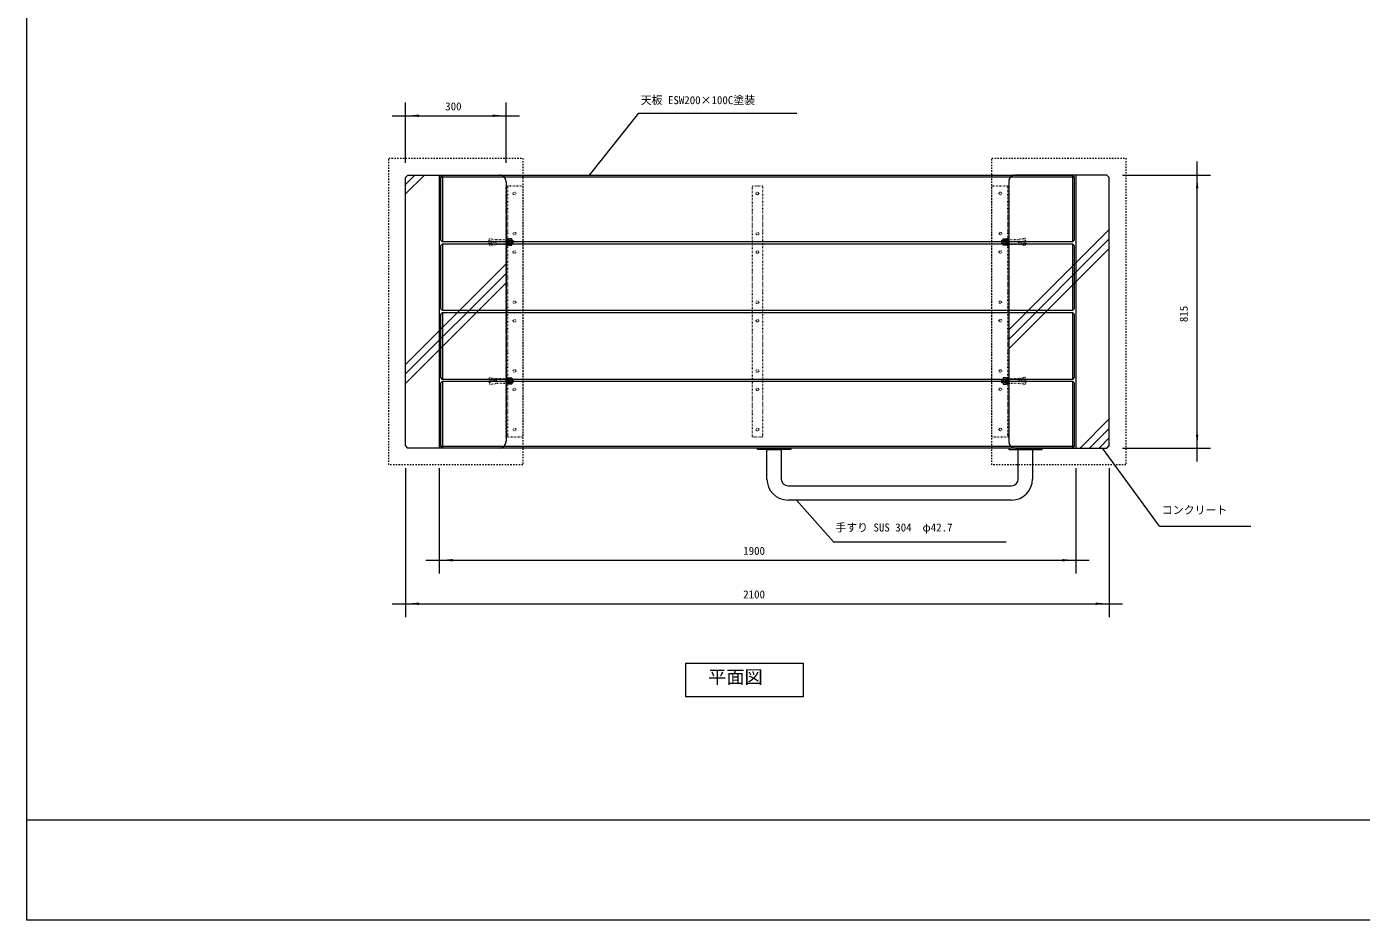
# Model space of a CAD drawing. Units: millimetres, scale not verified. Extents: x -3900 to 3900, y -2750 to 2750.
# Drawn here: x -3900 to 83, y -2750 to -82 of the extents above; entities that cross this region are included whole.
import ezdxf
from ezdxf.enums import TextEntityAlignment as Align

# ---------------------------------------------------------------- set-up
doc = ezdxf.new("R2010")
doc.units = ezdxf.units.MM
doc.header["$LTSCALE"] = 20
doc.linetypes.add('USER1', pattern=[0.416641, 0.208282, -0.208359])
doc.linetypes.add('USER5', pattern=[0.208282, 0.069427, -0.138855])
doc.layers.add('0-0_0', color=30, linetype='Continuous', lineweight=18)
doc.layers.add('0-1_____', color=2, linetype='Continuous', lineweight=18)
doc.styles.add('ＭＳ ゴシック', font='')
doc.styles.get('ＭＳ ゴシック').set_extended_font_data('MS Gothic')

# ---------------------------------------------------------------- blocks, each defined once
blk = doc.blocks.new('X3')
at = {"layer": '0-0_0'}
for p, q in [((-977.5, -977.5), (-677.5, -677.5)), ((-977.5, -1005.78), (-677.5, -705.78)), ((-977.5, -1034.07), (-677.5, -734.07)), ((-764.31, -1330), (-677.5, -1243.19)), ((-736.03, -1330), (-677.5, -1271.47)), ((-707.75, -1330), (-677.5, -1299.75))]:
    blk.add_line(p, q, dxfattribs=at)
blk = doc.blocks.new('X4')
at = {"layer": '0-0_0'}
for p, q in [((-2777.5, -571.33), (-2721.17, -515)), ((-2777.5, -543.04), (-2749.46, -515)), ((-2777.5, -1080.44), (-2477.5, -780.44)), ((-2777.5, -1108.73), (-2477.5, -808.73)), ((-2777.5, -1137.01), (-2477.5, -837.01))]:
    blk.add_line(p, q, dxfattribs=at)

msp = doc.modelspace()

# ---------------------------------------------------------------- linework, layer by layer
at = {"layer": '0-1_____'}
for p, q in [((-2769.06, -488.2), (-2769.06, -308.2)), ((-2469.06, -488.2), (-2469.06, -308.2)), ((-2809.06, -348.2), (-2769.06, -348.2)), ((-2769.06, -348.2), (-2469.06, -348.2)), ((-2469.06, -348.2), (-2429.06, -348.2)), ((-2074.36, -340), (-2221.56, -525)), ((-2074.36, -340), (-1601.56, -340)), ((-406.56, -525), (-406.56, -485)), ((-629.06, -525), (-366.56, -525)), ((-406.56, -1340), (-406.56, -525)), ((-519.16, -1572.88), (-689.06, -1340)), ((-629.06, -1340), (-366.56, -1340)), ((-406.56, -1380), (-406.56, -1340)), ((-2769.06, -1400.42), (-2769.06, -1845)), ((-2669.06, -1400.42), (-2669.06, -1715)), ((-769.06, -1400.42), (-769.06, -1715)), ((-669.06, -1400.42), (-669.06, -1845)), ((-1492.34, -1620.03), (-1602.05, -1495.35)), ((-519.16, -1572.88), (-246.56, -1572.88)), ((-1493.33, -1620.03), (-976.56, -1620.03)), ((-2709.06, -1675), (-2669.06, -1675)), ((-2669.06, -1675), (-769.06, -1675)), ((-769.06, -1675), (-729.06, -1675)), ((-2809.06, -1805), (-2769.06, -1805)), ((-2769.06, -1805), (-669.06, -1805)), ((-669.06, -1805), (-629.06, -1805))]:
    msp.add_line(p, q, dxfattribs=at)
at = {"layer": '0-1_____', "color": 30}
for p, q in [((-2669.06, -525), (-2669.06, -1340)), ((-2664.06, -530), (-774.06, -530)), ((-2659.06, -525), (-2659.06, -725)), ((-779.06, -525), (-779.06, -725)), ((-769.06, -525), (-769.06, -1340)), ((-2659.06, -730), (-2659.06, -930)), ((-779.06, -730), (-779.06, -930)), ((-2659.06, -935), (-2659.06, -1135)), ((-779.06, -935), (-779.06, -1135)), ((-2659.06, -1140), (-2659.06, -1340)), ((-779.06, -1140), (-779.06, -1340)), ((-2664.06, -1335), (-774.06, -1335)), ((-1627.71, -1452.65), (-960.41, -1452.65)), ((-960.41, -1495.35), (-1627.71, -1495.35)), ((-3900, -2450), (3900, -2450))]:
    msp.add_line(p, q, dxfattribs=at)
at = {"layer": '0-1_____', "color": 30, "linetype": 'USER5'}
for p, q in [((-2465.06, -557.5), (-2465.06, -1307.5)), ((-973.06, -557.5), (-973.06, -1307.5)), ((-2520.1, -728.75), (-2520.1, -721.25)), ((-918.02, -728.75), (-918.02, -721.25)), ((-2520.1, -1136.25), (-2520.1, -1143.75)), ((-918.02, -1136.25), (-918.02, -1143.75))]:
    msp.add_line(p, q, dxfattribs=at)
at = {"layer": '0-1_____', "color": 3, "linetype": 'USER5'}
for p, q in [((-2468.95, -730), (-2468.95, -720)), ((-2467.25, -730), (-2467.25, -720)), ((-2465.55, -730), (-2465.55, -720)), ((-2463.85, -730), (-2463.85, -720)), ((-974.27, -730), (-974.27, -720)), ((-972.57, -730), (-972.57, -720)), ((-970.87, -730), (-970.87, -720)), ((-969.17, -730), (-969.17, -720)), ((-2468.95, -1135), (-2468.95, -1145)), ((-2467.25, -1135), (-2467.25, -1145)), ((-2465.55, -1135), (-2465.55, -1145)), ((-2463.85, -1135), (-2463.85, -1145)), ((-974.27, -1135), (-974.27, -1145)), ((-972.57, -1135), (-972.57, -1145)), ((-970.87, -1135), (-970.87, -1145)), ((-969.17, -1135), (-969.17, -1145))]:
    msp.add_line(p, q, dxfattribs=at)
at = {"layer": '0-1_____', "color": 3}
for p, q in [((-2462.25, -723.79), (-2463.68, -725.17)), ((-2463.68, -725.69), (-2462.25, -724.31)), ((-2462.15, -730), (-2462.15, -720)), ((-2461.4, -720.38), (-2453.1, -720.38)), ((-2453.1, -729.62), (-2461.4, -729.62)), ((-2460.45, -730), (-2460.45, -720)), ((-2458.75, -730), (-2458.75, -720)), ((-976.73, -720.38), (-985.02, -720.38)), ((-985.02, -729.62), (-976.73, -729.62)), ((-979.37, -730), (-979.37, -720)), ((-977.67, -730), (-977.67, -720)), ((-975.97, -730), (-975.97, -720)), ((-975.88, -723.79), (-974.44, -725.17)), ((-974.44, -725.69), (-975.88, -724.31)), ((-2463.68, -1139.31), (-2462.25, -1140.69)), ((-2462.25, -1141.21), (-2463.68, -1139.83)), ((-2462.15, -1135), (-2462.15, -1145)), ((-2453.1, -1135.38), (-2461.4, -1135.38)), ((-2461.4, -1144.62), (-2453.1, -1144.62)), ((-2460.45, -1135), (-2460.45, -1145)), ((-2458.75, -1135), (-2458.75, -1145)), ((-985.02, -1135.38), (-976.73, -1135.38)), ((-976.73, -1144.62), (-985.02, -1144.62)), ((-979.37, -1135), (-979.37, -1145)), ((-977.67, -1135), (-977.67, -1145)), ((-975.97, -1135), (-975.97, -1145)), ((-974.44, -1139.31), (-975.88, -1140.69)), ((-975.88, -1141.21), (-974.44, -1139.83))]:
    msp.add_line(p, q, dxfattribs=at)
at = {"layer": '0-1_____', "color": 30}
for points in [[(-3900, 2750), (3900, 2750), (3900, -2750), (-3900, -2750)], [(-2664.06, -530), (-2659.06, -525), (-779.06, -525), (-774.06, -530), (-774.06, -720), (-779.06, -725), (-2659.06, -725), (-2664.06, -720)], [(-2664.06, -735), (-2659.06, -730), (-779.06, -730), (-774.06, -735), (-774.06, -925), (-779.06, -930), (-2659.06, -930), (-2664.06, -925)], [(-2664.06, -940), (-2659.06, -935), (-779.06, -935), (-774.06, -940), (-774.06, -1130), (-779.06, -1135), (-2659.06, -1135), (-2664.06, -1130)], [(-2664.06, -1145), (-2659.06, -1140), (-779.06, -1140), (-774.06, -1145), (-774.06, -1335), (-779.06, -1340), (-2659.06, -1340), (-2664.06, -1335)], [(-1719.06, -1340), (-1619.06, -1340), (-1619.06, -1344), (-1719.06, -1344)], [(-869.06, -1344), (-869.06, -1340), (-969.06, -1340), (-969.06, -1344)], [(-1932.36, -1982.47), (-1582.36, -1982.47), (-1582.36, -2082.47), (-1932.36, -2082.47)]]:
    msp.add_lwpolyline(points, close=True, dxfattribs=at)
at = {"layer": '0-1_____', "color": 30, "linetype": 'USER1'}
for points in [[(-2819.06, -475), (-2419.06, -475), (-2419.06, -1390), (-2819.06, -1390)], [(-1019.06, -475), (-619.06, -475), (-619.06, -1390), (-1019.06, -1390)]]:
    msp.add_lwpolyline(points, close=True, dxfattribs=at)
at = {"layer": '0-1_____', "color": 30, "linetype": 'USER5'}
for points in [[(-2749.06, -1340), (-2762.06, -1340), (-2769.06, -1333), (-2769.06, -1320), (-2769.06, -1299), (-2769.06, -1186.95), (-2769.06, -1137.5), (-2769.06, -955), (-2769.06, -910), (-2769.06, -727.5), (-2769.06, -561), (-2769.06, -545), (-2769.06, -532), (-2762.06, -525), (-2749.06, -525), (-2743.81, -525), (-2619.06, -525), (-2489.06, -525)], [(-2469.06, -545), (-2469.06, -727.5), (-2469.06, -910), (-2469.06, -955), (-2469.06, -1137.5), (-2469.06, -1186.95), (-2469.06, -1320)], [(-969.06, -545), (-969.06, -727.5), (-969.06, -910), (-969.06, -955), (-969.06, -1137.5), (-969.06, -1186.95), (-969.06, -1320)], [(-689.06, -1340), (-676.06, -1340), (-669.06, -1333), (-669.06, -1320), (-669.06, -1299), (-669.06, -1186.95), (-669.06, -1137.5), (-669.06, -955), (-669.06, -910), (-669.06, -727.5), (-669.06, -561), (-669.06, -545), (-669.06, -532), (-676.06, -525), (-689.06, -525), (-694.31, -525), (-819.06, -525), (-949.06, -525)], [(-2489.06, -1340), (-2619.06, -1340), (-2738.56, -1340), (-2749.06, -1340)], [(-949.06, -1340), (-819.06, -1340), (-699.56, -1340), (-689.06, -1340)]]:
    msp.add_lwpolyline(points, dxfattribs=at)
at = {"layer": '0-1_____', "color": 30}
for points in [[(-2489.06, -1340), (-2619.06, -1340), (-2732.11, -1340), (-2749.06, -1340), (-2762.06, -1340), (-2769.06, -1333), (-2769.06, -1320), (-2769.06, -1276), (-2769.06, -932.5), (-2769.06, -561), (-2769.06, -545), (-2769.06, -532), (-2762.06, -525), (-2749.06, -525), (-2738.56, -525), (-2619.06, -525), (-2489.06, -525)], [(-2469.06, -545), (-2469.06, -932.5), (-2469.06, -1320)], [(-969.06, -545), (-969.06, -932.5), (-969.06, -1320)], [(-949.06, -1340), (-819.06, -1340), (-706.01, -1340), (-689.06, -1340), (-676.06, -1340), (-669.06, -1333), (-669.06, -1320), (-669.06, -1276), (-669.06, -932.5), (-669.06, -561), (-669.06, -545), (-669.06, -532), (-676.06, -525), (-689.06, -525), (-699.56, -525), (-819.06, -525), (-949.06, -525)], [(-1690.41, -1432.65), (-1690.41, -1390), (-1690.41, -1344), (-1647.71, -1344), (-1647.71, -1390), (-1647.71, -1432.65)], [(-940.41, -1344), (-897.71, -1344), (-897.71, -1390), (-897.71, -1432.65)], [(-940.41, -1432.65), (-940.41, -1390), (-940.41, -1344)]]:
    msp.add_lwpolyline(points, dxfattribs=at)
at = {"layer": '0-1_____', "color": 30, "linetype": 'USER5'}
for points in [[(-2469.06, -557.5), (-2419.06, -557.5), (-2419.06, -1307.5), (-2469.06, -1307.5)], [(-1734.06, -557.5), (-1704.06, -557.5), (-1704.06, -1307.5), (-1734.06, -1307.5)], [(-1019.06, -557.5), (-969.06, -557.5), (-969.06, -1307.5), (-1019.06, -1307.5)]]:
    msp.add_lwpolyline(points, close=True, dxfattribs=at)
at = {"layer": '0-1_____', "color": 3, "linetype": 'USER5'}
for points in [[(-2498.95, -717.92), (-2498.95, -725), (-2520.1, -721.25), (-2518.15, -714.75)], [(-939.17, -717.92), (-939.17, -725), (-918.02, -721.25), (-919.97, -714.75)], [(-2498.95, -732.08), (-2498.95, -725), (-2520.1, -728.75), (-2518.15, -735.25)], [(-2498.95, -717.92), (-2468.95, -717.92), (-2468.95, -732.08), (-2498.95, -732.08)], [(-969.17, -717.92), (-939.17, -717.92), (-939.17, -732.08), (-969.17, -732.08)], [(-939.17, -732.08), (-939.17, -725), (-918.02, -728.75), (-919.97, -735.25)], [(-2498.95, -1132.92), (-2498.95, -1140), (-2520.1, -1136.25), (-2518.15, -1129.75)], [(-2498.95, -1147.08), (-2498.95, -1140), (-2520.1, -1143.75), (-2518.15, -1150.25)], [(-2498.95, -1132.92), (-2468.95, -1132.92), (-2468.95, -1147.08), (-2498.95, -1147.08)], [(-969.17, -1132.92), (-939.17, -1132.92), (-939.17, -1147.08), (-969.17, -1147.08)], [(-939.17, -1132.92), (-939.17, -1140), (-918.02, -1136.25), (-919.97, -1129.75)], [(-939.17, -1147.08), (-939.17, -1140), (-918.02, -1143.75), (-919.97, -1150.25)]]:
    msp.add_lwpolyline(points, close=True, dxfattribs=at)
at = {"layer": '0-1_____', "color": 3}
for points in [[(-2465.06, -715), (-2463.68, -715), (-2463.68, -735), (-2465.06, -735)], [(-2463.68, -716.09), (-2462.25, -716.09), (-2462.25, -733.92), (-2463.68, -733.92)], [(-2453.1, -734.24), (-2452.25, -733), (-2452.25, -717), (-2453.1, -715.76), (-2461.4, -715.76), (-2462.25, -717), (-2462.25, -733), (-2461.4, -734.24)], [(-985.02, -734.24), (-985.88, -733), (-985.88, -717), (-985.02, -715.76), (-976.73, -715.76), (-975.88, -717), (-975.88, -733), (-976.73, -734.24)], [(-975.88, -716.09), (-974.44, -716.09), (-974.44, -733.92), (-975.88, -733.92)], [(-974.44, -715), (-973.06, -715), (-973.06, -735), (-974.44, -735)], [(-2468.95, -720), (-2448.56, -720), (-2448.56, -730), (-2468.95, -730)], [(-989.56, -720), (-969.17, -720), (-969.17, -730), (-989.56, -730)], [(-2468.95, -1135), (-2448.56, -1135), (-2448.56, -1145), (-2468.95, -1145)], [(-2465.06, -1130), (-2463.68, -1130), (-2463.68, -1150), (-2465.06, -1150)], [(-2463.68, -1131.08), (-2462.25, -1131.08), (-2462.25, -1148.91), (-2463.68, -1148.91)], [(-2453.1, -1130.76), (-2452.25, -1132), (-2452.25, -1148), (-2453.1, -1149.24), (-2461.4, -1149.24), (-2462.25, -1148), (-2462.25, -1132), (-2461.4, -1130.76)], [(-989.56, -1135), (-969.17, -1135), (-969.17, -1145), (-989.56, -1145)], [(-985.02, -1130.76), (-985.88, -1132), (-985.88, -1148), (-985.02, -1149.24), (-976.73, -1149.24), (-975.88, -1148), (-975.88, -1132), (-976.73, -1130.76)], [(-975.88, -1131.08), (-974.44, -1131.08), (-974.44, -1148.91), (-975.88, -1148.91)], [(-974.44, -1130), (-973.06, -1130), (-973.06, -1150), (-974.44, -1150)]]:
    msp.add_lwpolyline(points, close=True, dxfattribs=at)
at = {"layer": '0-1_____', "color": 30, "linetype": 'USER5'}
for centre in [(-2444.06, -580), (-1719.06, -580), (-994.06, -580), (-2444.06, -700), (-1719.06, -700), (-994.06, -700), (-2444.06, -755), (-1719.06, -755), (-994.06, -755), (-2444.06, -905), (-1719.06, -905), (-994.06, -905), (-2444.06, -960), (-1719.06, -960), (-994.06, -960), (-2444.06, -1110), (-1719.06, -1110), (-994.06, -1110), (-2444.06, -1165), (-1719.06, -1165), (-994.06, -1165), (-2444.06, -1285), (-1719.06, -1285), (-994.06, -1285)]:
    msp.add_circle(centre, 4, dxfattribs=at)
for centre, start, end in [((-2489.06, -545), 0, 90), ((-949.06, -545), 90, 180), ((-2489.06, -1320), 270, 0), ((-949.06, -1320), 180, 270)]:
    msp.add_arc(centre, 20, start, end, dxfattribs=at)
at = {"layer": '0-1_____', "color": 30}
for centre, radius, start, end in [((-2489.06, -545), 20, 0, 90), ((-949.06, -545), 20, 90, 180), ((-2489.06, -1320), 20, 270, 0), ((-949.06, -1320), 20, 180, 270), ((-1627.71, -1432.65), 62.7, 180, 270), ((-1627.71, -1432.65), 20, 180, 270), ((-960.41, -1432.65), 62.7, 270, 0), ((-960.41, -1432.65), 20, 270, 0)]:
    msp.add_arc(centre, radius, start, end, dxfattribs=at)
at = {"layer": '0-1_____'}
for points in [[(-2769.06, -348.2), (-2729.06, -344.7), (-2729.06, -351.69)], [(-2469.06, -348.2), (-2509.06, -351.69), (-2509.06, -344.7)], [(-406.56, -525), (-403.06, -565), (-410.06, -565)], [(-406.56, -1340), (-410.06, -1300), (-403.06, -1300)], [(-2669.06, -1675), (-2629.06, -1671.5), (-2629.06, -1678.5)], [(-769.06, -1675), (-809.06, -1678.5), (-809.06, -1671.5)], [(-2769.06, -1805), (-2729.06, -1801.5), (-2729.06, -1808.5)], [(-669.06, -1805), (-709.06, -1808.5), (-709.06, -1801.5)]]:
    msp.add_solid(points, dxfattribs=at)

# ---------------------------------------------------------------- block references
for name in ['X4', 'X3']:
    msp.add_blockref(name, (8.44, -10), dxfattribs=at)

# ---------------------------------------------------------------- texts
at = {"layer": '0-1_____', "color": 7, "style": 'ＭＳ ゴシック'}
for s, height, p in [('300', 23.88, (-2650.81, -339.27)), ('天板 ESW200×100C塗装', 23.88, (-2067.36, -320.69)), ('コンクリート', 23.88, (-511.81, -1544.28)), ('手すり SUS 304\u3000φ42.7', 23.88, (-1486.56, -1596.41)), ('1900', 23.88, (-1761.39, -1666.07)), ('2100', 23.88, (-1761.39, -1796.07)), ('平面図', 39.81, (-1866, -2055.3))]:
    msp.add_text(s, height=height, dxfattribs=at).set_placement(p, align=Align.BOTTOM_LEFT)
msp.add_text('815', height=23.88, rotation=90, dxfattribs=at).set_placement((-427.49, -964.25), align=Align.BOTTOM_LEFT)

doc.saveas('drawing.dxf')
